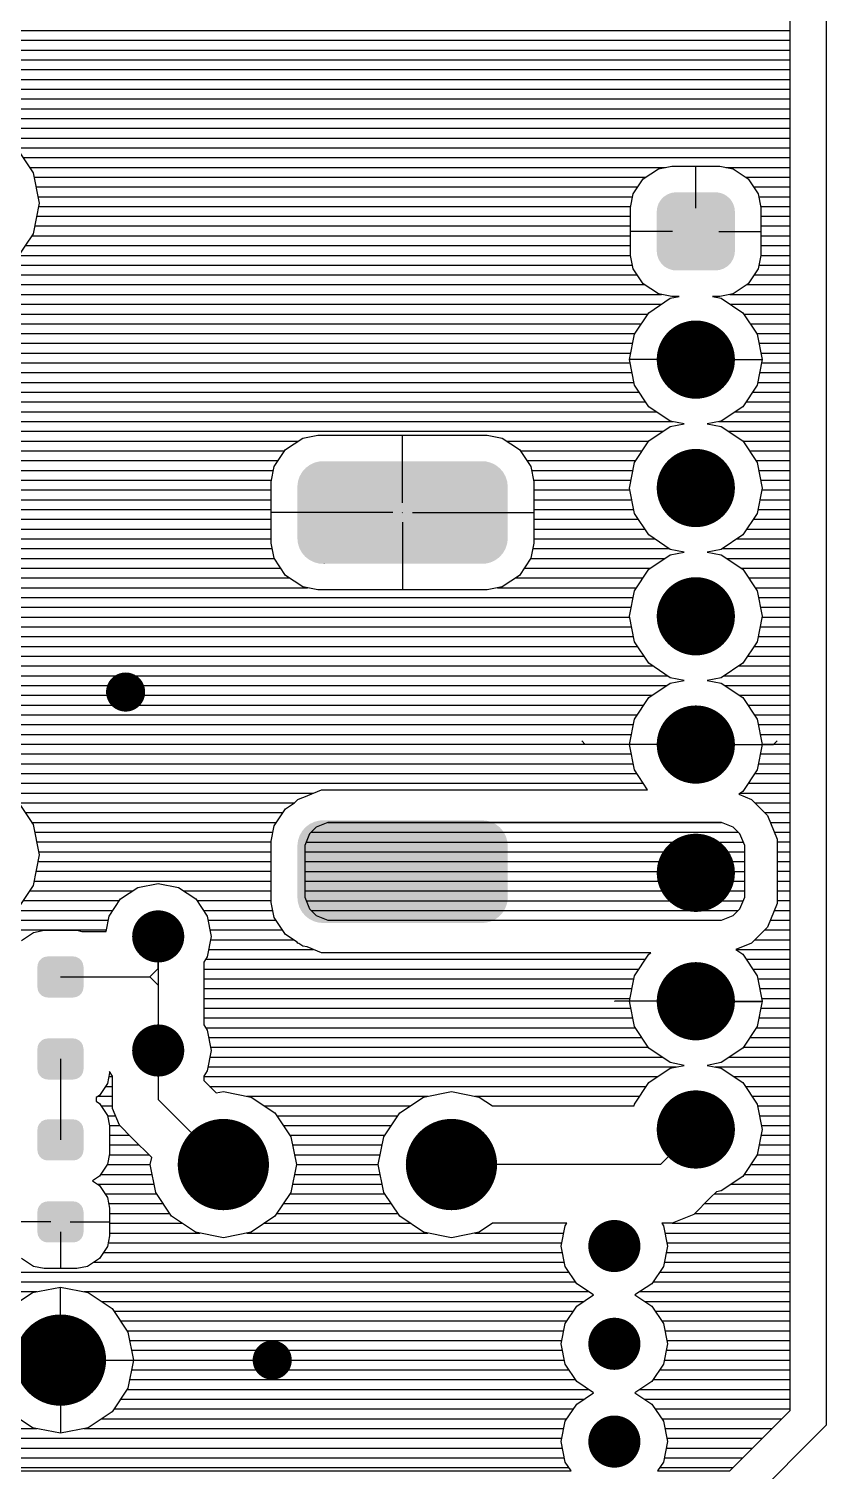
# Model space of a CAD drawing. Extents: x 295 to 953, y 10 to 290.
# Drawn here: x 824.7 to 860.5, y 135.1 to 199.7 of the extents above; entities that cross this region are included whole.
import ezdxf

# ---------------------------------------------------------------- set-up
doc = ezdxf.new("R2010")
doc.units = 0
doc.header["$LTSCALE"] = 5
doc.header["$MEASUREMENT"] = 0
doc.layers.get('0').update_dxf_attribs({"linetype": 'CONTINUOUS', "lineweight": 25})
doc.layers.add('DV-PEI-A6_TOP', color=5, linetype='CONTINUOUS')

msp = doc.modelspace()

# ---------------------------------------------------------------- linework, layer by layer
for points, const_width in [([(853.74, 184.909, 1), (855.492, 184.909, 1)], 1.753), ([(853.74, 179.154, 1), (855.492, 179.154, 1)], 1.753), ([(853.886, 179.154, 1), (855.346, 179.154, 1)], 1.46), ([(853.74, 173.406, 1), (855.492, 173.406, 1)], 1.753), ([(828.619, 170.011, 1), (829.495, 170.011, 1)], 0.876), ([(853.74, 167.657, 1), (855.492, 167.657, 1)], 1.753), ([(853.74, 161.909, 1), (855.492, 161.909, 1)], 1.753), ([(853.886, 161.909, 1), (855.346, 161.909, 1)], 1.46), ([(829.934, 159.058, 1), (831.102, 159.058, 1)], 1.168), ([(853.74, 156.154, 1), (855.492, 156.154, 1)], 1.753), ([(829.934, 153.946, 1), (831.102, 153.946, 1)], 1.168), ([(853.74, 150.406, 1), (855.492, 150.406, 1)], 1.753), ([(832.416, 148.834, 1), (834.461, 148.834, 1)], 2.045), ([(842.64, 148.834, 1), (844.685, 148.834, 1)], 2.045), ([(850.381, 145.183, 1), (851.549, 145.183, 1)], 1.168), ([(825.114, 140.071, 1), (827.159, 140.071, 1)], 2.045), ([(850.381, 140.801, 1), (851.549, 140.801, 1)], 1.168), ([(835.191, 140.071, 1), (836.068, 140.071, 1)], 0.876), ([(850.381, 136.42, 1), (851.549, 136.42, 1)], 1.168)]:
    msp.add_lwpolyline(points, format="xyb", close=True, dxfattribs=dict(const_width=const_width))
for points in [[(852.96, 191.924), (853.04, 192.061), (856.277, 191.924), (856.187, 192.061)], [(853.04, 192.061), (853.071, 192.093), (856.187, 192.061), (856.166, 192.093)], [(853.071, 192.093), (853.18, 192.207), (856.166, 192.093), (856.047, 192.207)], [(853.18, 192.207), (853.219, 192.233), (856.047, 192.207), (856.02, 192.233)], [(853.219, 192.233), (853.349, 192.318), (856.02, 192.233), (855.876, 192.318)], [(853.349, 192.318), (853.397, 192.335), (855.876, 192.318), (855.846, 192.335)], [(853.397, 192.335), (853.539, 192.386), (855.846, 192.335), (855.68, 192.386)], [(853.539, 192.386), (853.612, 192.395), (855.68, 192.386), (855.653, 192.395)], [(853.612, 192.395), (853.74, 192.41), (855.653, 192.395), (855.492, 192.41)], [(852.863, 191.533), (852.878, 191.694), (856.369, 191.533), (856.35, 191.694)], [(852.863, 189.781), (852.863, 191.533), (856.369, 189.781), (856.369, 191.533)], [(852.878, 191.694), (852.891, 191.734), (856.35, 191.694), (856.345, 191.734)], [(852.891, 191.734), (852.938, 191.887), (856.345, 191.734), (856.29, 191.887)], [(852.938, 191.887), (852.96, 191.924), (856.29, 191.887), (856.277, 191.924)], [(852.882, 189.62), (852.863, 189.781), (856.354, 189.62), (856.369, 189.781)], [(852.887, 189.58), (852.882, 189.62), (856.341, 189.58), (856.354, 189.62)], [(852.942, 189.427), (852.887, 189.58), (856.294, 189.427), (856.341, 189.58)], [(852.955, 189.39), (852.942, 189.427), (856.272, 189.39), (856.294, 189.427)], [(853.045, 189.253), (852.955, 189.39), (856.192, 189.253), (856.272, 189.39)], [(853.066, 189.221), (853.045, 189.253), (856.161, 189.221), (856.192, 189.253)], [(853.185, 189.107), (853.066, 189.221), (856.052, 189.107), (856.161, 189.221)], [(853.212, 189.081), (853.185, 189.107), (856.013, 189.081), (856.052, 189.107)], [(853.356, 188.996), (853.212, 189.081), (855.883, 188.996), (856.013, 189.081)], [(853.386, 188.979), (853.356, 188.996), (855.835, 188.979), (855.883, 188.996)], [(853.552, 188.928), (853.386, 188.979), (855.693, 188.928), (855.835, 188.979)], [(853.579, 188.919), (853.552, 188.928), (855.62, 188.919), (855.693, 188.928)], [(853.74, 188.905), (853.579, 188.919), (855.492, 188.905), (855.62, 188.919)], [(837.533, 180.295), (837.738, 180.343), (845.399, 180.295), (845.218, 180.343)], [(837.738, 180.343), (837.758, 180.348), (845.218, 180.343), (845.135, 180.348)], [(837.758, 180.348), (837.99, 180.355), (845.135, 180.348), (845.019, 180.355)], [(844.953, 180.355), (844.987, 180.357), (845.019, 180.355), (844.987, 180.357)], [(836.863, 179.689), (836.965, 179.861), (846.077, 179.689), (845.982, 179.861)], [(836.965, 179.861), (836.981, 179.889), (845.982, 179.861), (845.959, 179.889)], [(836.981, 179.889), (837.115, 180.038), (845.959, 179.889), (845.832, 180.038)], [(837.115, 180.038), (837.136, 180.06), (845.832, 180.038), (845.802, 180.06)], [(837.136, 180.06), (837.299, 180.18), (845.802, 180.06), (845.649, 180.18)], [(837.299, 180.18), (837.323, 180.198), (845.649, 180.18), (845.614, 180.198)], [(837.323, 180.198), (837.508, 180.283), (845.614, 180.198), (845.442, 180.283)], [(837.508, 180.283), (837.533, 180.295), (845.442, 180.283), (845.399, 180.295)], [(836.757, 179.207), (836.758, 179.24), (846.186, 179.207), (846.183, 179.24)], [(836.757, 179.204), (836.757, 179.207), (846.186, 179.204), (846.186, 179.207)], [(836.757, 176.908), (836.757, 179.204), (846.186, 176.908), (846.186, 179.204)], [(836.758, 179.24), (836.783, 179.437), (846.183, 179.24), (846.163, 179.437)], [(836.783, 179.437), (836.788, 179.47), (846.163, 179.437), (846.152, 179.47)], [(836.788, 179.47), (836.852, 179.658), (846.152, 179.47), (846.094, 179.658)], [(836.852, 179.658), (836.863, 179.689), (846.094, 179.658), (846.077, 179.689)], [(836.757, 176.905), (836.757, 176.908), (846.186, 176.905), (846.186, 176.908)], [(836.76, 176.871), (836.757, 176.905), (846.186, 176.871), (846.186, 176.905)], [(836.78, 176.675), (836.76, 176.871), (846.16, 176.675), (846.186, 176.871)], [(836.791, 176.642), (836.78, 176.675), (846.156, 176.642), (846.16, 176.675)], [(836.849, 176.453), (836.791, 176.642), (846.091, 176.453), (846.156, 176.642)], [(836.866, 176.423), (836.849, 176.453), (846.08, 176.423), (846.091, 176.453)], [(836.961, 176.251), (836.866, 176.423), (845.979, 176.251), (846.08, 176.423)], [(836.985, 176.223), (836.961, 176.251), (845.962, 176.223), (845.979, 176.251)], [(837.111, 176.074), (836.985, 176.223), (845.828, 176.074), (845.962, 176.223)], [(837.141, 176.051), (837.111, 176.074), (845.807, 176.051), (845.828, 176.074)], [(837.294, 175.932), (837.141, 176.051), (845.644, 175.932), (845.807, 176.051)], [(837.329, 175.914), (837.294, 175.932), (845.62, 175.914), (845.644, 175.932)], [(837.501, 175.828), (837.329, 175.914), (845.435, 175.828), (845.62, 175.914)], [(837.544, 175.817), (837.501, 175.828), (845.41, 175.817), (845.435, 175.828)], [(837.725, 175.769), (837.544, 175.817), (845.205, 175.769), (845.41, 175.817)], [(837.808, 175.764), (837.725, 175.769), (845.185, 175.764), (845.205, 175.769)], [(837.924, 175.757), (837.808, 175.764), (844.953, 175.757), (845.185, 175.764)], [(837.956, 175.755), (837.924, 175.757), (837.956, 175.755), (837.99, 175.757)], [(837.323, 164.103), (837.508, 164.189), (845.614, 164.103), (845.442, 164.189)], [(837.508, 164.189), (837.533, 164.2), (845.442, 164.189), (845.399, 164.2)], [(837.533, 164.2), (837.738, 164.248), (845.399, 164.2), (845.218, 164.248)], [(837.738, 164.248), (837.758, 164.253), (845.218, 164.248), (845.135, 164.253)], [(837.758, 164.253), (837.99, 164.26), (845.135, 164.253), (845.019, 164.26)], [(844.953, 164.26), (844.987, 164.262), (845.019, 164.26), (844.987, 164.262)], [(836.788, 163.375), (836.852, 163.564), (846.152, 163.375), (846.094, 163.564)], [(836.852, 163.564), (836.863, 163.594), (846.094, 163.564), (846.077, 163.594)], [(836.863, 163.594), (836.965, 163.766), (846.077, 163.594), (845.982, 163.766)], [(836.965, 163.766), (836.981, 163.794), (845.982, 163.766), (845.959, 163.794)], [(836.981, 163.794), (837.115, 163.943), (845.959, 163.794), (845.832, 163.943)], [(837.115, 163.943), (837.136, 163.966), (845.832, 163.943), (845.802, 163.966)], [(837.136, 163.966), (837.299, 164.085), (845.802, 163.966), (845.649, 164.085)], [(837.299, 164.085), (837.323, 164.103), (845.649, 164.085), (845.614, 164.103)], [(836.757, 163.112), (836.758, 163.146), (846.186, 163.112), (846.183, 163.146)], [(836.757, 163.109), (836.757, 163.112), (846.186, 163.109), (846.186, 163.112)], [(836.757, 160.813), (836.757, 163.109), (846.186, 160.813), (846.186, 163.109)], [(836.758, 163.146), (836.783, 163.343), (846.183, 163.146), (846.163, 163.343)], [(836.783, 163.343), (836.788, 163.375), (846.163, 163.343), (846.152, 163.375)], [(836.757, 160.81), (836.757, 160.813), (846.186, 160.81), (846.186, 160.813)], [(836.76, 160.777), (836.757, 160.81), (846.186, 160.777), (846.186, 160.81)], [(836.78, 160.58), (836.76, 160.777), (846.16, 160.58), (846.186, 160.777)], [(836.791, 160.547), (836.78, 160.58), (846.156, 160.547), (846.16, 160.58)], [(836.849, 160.359), (836.791, 160.547), (846.091, 160.359), (846.156, 160.547)], [(836.866, 160.328), (836.849, 160.359), (846.08, 160.328), (846.091, 160.359)], [(836.961, 160.156), (836.866, 160.328), (845.979, 160.156), (846.08, 160.328)], [(836.985, 160.129), (836.961, 160.156), (845.962, 160.129), (845.979, 160.156)], [(837.111, 159.98), (836.985, 160.129), (845.828, 159.98), (845.962, 160.129)], [(837.141, 159.957), (837.111, 159.98), (845.807, 159.957), (845.828, 159.98)], [(837.294, 159.837), (837.141, 159.957), (845.644, 159.837), (845.807, 159.957)], [(837.329, 159.819), (837.294, 159.837), (845.62, 159.819), (845.644, 159.837)], [(837.501, 159.734), (837.329, 159.819), (845.435, 159.734), (845.62, 159.819)], [(837.544, 159.722), (837.501, 159.734), (845.41, 159.722), (845.435, 159.734)], [(837.725, 159.674), (837.544, 159.722), (845.205, 159.674), (845.41, 159.722)], [(837.808, 159.669), (837.725, 159.674), (845.185, 159.669), (845.205, 159.674)], [(837.924, 159.662), (837.808, 159.669), (844.953, 159.662), (845.185, 159.669)], [(837.956, 159.66), (837.924, 159.662), (837.956, 159.66), (837.99, 159.662)], [(825.105, 157.702), (825.124, 157.832), (827.167, 157.702), (827.147, 157.832)], [(825.124, 157.832), (825.131, 157.846), (827.147, 157.832), (827.144, 157.846)], [(825.131, 157.846), (825.187, 157.963), (827.144, 157.846), (827.083, 157.963)], [(825.187, 157.963), (825.199, 157.976), (827.083, 157.963), (827.077, 157.976)], [(825.199, 157.976), (825.288, 158.069), (827.077, 157.976), (826.982, 158.069)], [(825.288, 158.069), (825.305, 158.078), (826.982, 158.069), (826.972, 158.078)], [(825.305, 158.078), (825.417, 158.137), (826.972, 158.078), (826.851, 158.137)], [(825.417, 158.137), (825.445, 158.142), (826.851, 158.137), (826.841, 158.142)], [(825.445, 158.142), (825.561, 158.161), (826.841, 158.142), (826.712, 158.161)], [(825.102, 156.779), (825.102, 157.702), (827.17, 156.779), (827.17, 157.702)], [(825.126, 156.65), (825.105, 156.779), (827.149, 156.65), (827.167, 156.779)], [(825.128, 156.635), (825.126, 156.65), (827.142, 156.635), (827.149, 156.65)], [(825.189, 156.518), (825.128, 156.635), (827.086, 156.518), (827.142, 156.635)], [(825.196, 156.506), (825.189, 156.518), (827.074, 156.506), (827.086, 156.518)], [(825.291, 156.413), (825.196, 156.506), (826.985, 156.413), (827.074, 156.506)], [(825.3, 156.404), (825.291, 156.413), (826.968, 156.404), (826.985, 156.413)], [(825.422, 156.345), (825.3, 156.404), (826.856, 156.345), (826.968, 156.404)], [(825.432, 156.34), (825.422, 156.345), (826.828, 156.34), (826.856, 156.345)], [(825.561, 156.321), (825.432, 156.34), (826.712, 156.321), (826.828, 156.34)], [(825.102, 153.105), (825.102, 154.028), (827.17, 153.105), (827.17, 154.028)], [(825.105, 154.028), (825.124, 154.157), (827.167, 154.028), (827.147, 154.157)], [(825.124, 154.157), (825.131, 154.172), (827.147, 154.157), (827.144, 154.172)], [(825.131, 154.172), (825.187, 154.289), (827.144, 154.172), (827.083, 154.289)], [(825.187, 154.289), (825.199, 154.301), (827.083, 154.289), (827.077, 154.301)], [(825.199, 154.301), (825.288, 154.394), (827.077, 154.301), (826.982, 154.394)], [(825.288, 154.394), (825.305, 154.403), (826.982, 154.394), (826.972, 154.403)], [(825.305, 154.403), (825.417, 154.462), (826.972, 154.403), (826.851, 154.462)], [(825.417, 154.462), (825.445, 154.467), (826.851, 154.462), (826.841, 154.467)], [(825.445, 154.467), (825.561, 154.486), (826.841, 154.467), (826.712, 154.486)], [(825.126, 152.975), (825.105, 153.105), (827.149, 152.975), (827.167, 153.105)], [(825.128, 152.961), (825.126, 152.975), (827.142, 152.961), (827.149, 152.975)], [(825.189, 152.844), (825.128, 152.961), (827.086, 152.844), (827.142, 152.961)], [(825.196, 152.831), (825.189, 152.844), (827.074, 152.831), (827.086, 152.844)], [(825.291, 152.738), (825.196, 152.831), (826.985, 152.738), (827.074, 152.831)], [(825.3, 152.729), (825.291, 152.738), (826.968, 152.729), (826.985, 152.738)], [(825.422, 152.67), (825.3, 152.729), (826.856, 152.67), (826.968, 152.729)], [(825.432, 152.666), (825.422, 152.67), (826.828, 152.666), (826.856, 152.67)], [(825.561, 152.646), (825.432, 152.666), (826.712, 152.646), (826.828, 152.666)], [(825.131, 150.544), (825.187, 150.661), (827.144, 150.544), (827.083, 150.661)], [(825.187, 150.661), (825.199, 150.673), (827.083, 150.661), (827.077, 150.673)], [(825.199, 150.673), (825.288, 150.766), (827.077, 150.673), (826.982, 150.766)], [(825.288, 150.766), (825.305, 150.775), (826.982, 150.766), (826.972, 150.775)], [(825.305, 150.775), (825.417, 150.834), (826.972, 150.775), (826.851, 150.834)], [(825.417, 150.834), (825.445, 150.839), (826.851, 150.834), (826.841, 150.839)], [(825.445, 150.839), (825.561, 150.859), (826.841, 150.839), (826.712, 150.859)], [(825.102, 149.477), (825.102, 150.4), (827.17, 149.477), (827.17, 150.4)], [(825.105, 150.4), (825.124, 150.529), (827.167, 150.4), (827.147, 150.529)], [(825.124, 150.529), (825.131, 150.544), (827.147, 150.529), (827.144, 150.544)], [(825.126, 149.347), (825.105, 149.477), (827.149, 149.347), (827.167, 149.477)], [(825.128, 149.333), (825.126, 149.347), (827.142, 149.333), (827.149, 149.347)], [(825.189, 149.216), (825.128, 149.333), (827.086, 149.216), (827.142, 149.333)], [(825.196, 149.203), (825.189, 149.216), (827.074, 149.203), (827.086, 149.216)], [(825.291, 149.111), (825.196, 149.203), (826.985, 149.111), (827.074, 149.203)], [(825.3, 149.102), (825.291, 149.111), (826.968, 149.102), (826.985, 149.111)], [(825.422, 149.042), (825.3, 149.102), (826.856, 149.042), (826.968, 149.102)], [(825.432, 149.038), (825.422, 149.042), (826.828, 149.038), (826.856, 149.042)], [(825.561, 149.018), (825.432, 149.038), (826.712, 149.018), (826.828, 149.038)], [(825.105, 146.725), (825.124, 146.855), (827.167, 146.725), (827.147, 146.855)], [(825.124, 146.855), (825.131, 146.869), (827.147, 146.855), (827.144, 146.869)], [(825.131, 146.869), (825.187, 146.986), (827.144, 146.869), (827.083, 146.986)], [(825.187, 146.986), (825.199, 146.999), (827.083, 146.986), (827.077, 146.999)], [(825.199, 146.999), (825.288, 147.092), (827.077, 146.999), (826.982, 147.092)], [(825.288, 147.092), (825.305, 147.101), (826.982, 147.092), (826.972, 147.101)], [(825.305, 147.101), (825.417, 147.16), (826.972, 147.101), (826.851, 147.16)], [(825.417, 147.16), (825.445, 147.164), (826.851, 147.16), (826.841, 147.164)], [(825.445, 147.164), (825.561, 147.184), (826.841, 147.164), (826.712, 147.184)], [(825.102, 145.802), (825.102, 146.725), (827.17, 145.802), (827.17, 146.725)], [(825.126, 145.673), (825.105, 145.802), (827.149, 145.673), (827.167, 145.802)], [(825.128, 145.658), (825.126, 145.673), (827.142, 145.658), (827.149, 145.673)], [(825.189, 145.541), (825.128, 145.658), (827.086, 145.541), (827.142, 145.658)], [(825.196, 145.529), (825.189, 145.541), (827.074, 145.529), (827.086, 145.541)], [(825.291, 145.436), (825.196, 145.529), (826.985, 145.436), (827.074, 145.529)], [(825.3, 145.427), (825.291, 145.436), (826.968, 145.427), (826.985, 145.436)], [(825.422, 145.368), (825.3, 145.427), (826.856, 145.368), (826.968, 145.427)], [(825.432, 145.363), (825.422, 145.368), (826.828, 145.363), (826.856, 145.368)], [(825.561, 145.344), (825.432, 145.363), (826.712, 145.344), (826.828, 145.363)]]:
    msp.add_solid(points)
at = {"layer": 'DV-PEI-A6_TOP', "color": 7}
for p, q in [((860.458, 224.05), (860.458, 137.15)), ((858.852, 137.81), (858.852, 223.384)), ((780.569, 199.66), (858.852, 199.66)), ((780.569, 199.221), (858.852, 199.221)), ((780.569, 198.783), (858.852, 198.783)), ((792.159, 198.345), (858.852, 198.345)), ((817.712, 197.907), (858.852, 197.907)), ((818.185, 197.469), (858.852, 197.469)), ((818.477, 197.031), (858.852, 197.031)), ((818.612, 196.593), (858.852, 196.593)), ((818.688, 196.154), (858.852, 196.154)), ((818.688, 195.716), (858.852, 195.716)), ((822.684, 195.278), (858.852, 195.278)), ((823.542, 194.84), (858.852, 194.84)), ((824.133, 194.443), (824.909, 193.286)), ((824.162, 194.402), (858.852, 194.402)), ((824.454, 193.964), (858.852, 193.964)), ((824.746, 193.526), (853.261, 193.526)), ((824.909, 193.286), (825.178, 191.919)), ((852.262, 193.006), (852.939, 193.461)), ((852.939, 193.461), (853.535, 193.578)), ((853.535, 193.578), (855.691, 193.578)), ((854.616, 191.691), (854.616, 193.578)), ((855.691, 193.578), (856.287, 193.461)), ((855.966, 193.526), (858.852, 193.526)), ((856.287, 193.461), (856.965, 193.006)), ((824.945, 193.087), (852.379, 193.087)), ((825.032, 192.649), (852.022, 192.649)), ((851.812, 192.334), (852.262, 193.006)), ((856.848, 193.087), (858.852, 193.087)), ((856.965, 193.006), (857.414, 192.334)), ((857.204, 192.649), (858.852, 192.649)), ((825.12, 192.211), (851.789, 192.211)), ((851.695, 191.732), (851.812, 192.334)), ((857.414, 192.334), (857.537, 191.732)), ((857.438, 192.211), (858.852, 192.211)), ((825.178, 191.919), (824.909, 190.546)), ((825.061, 191.335), (851.695, 191.335)), ((825.149, 191.773), (851.701, 191.773)), ((851.695, 189.576), (851.695, 191.732)), ((857.525, 191.773), (858.852, 191.773)), ((857.537, 191.732), (857.537, 189.576)), ((857.537, 191.335), (858.852, 191.335)), ((824.974, 190.897), (851.695, 190.897)), ((857.537, 190.897), (858.852, 190.897)), ((824.909, 190.546), (824.133, 189.389)), ((824.845, 190.458), (851.695, 190.458)), ((853.576, 190.657), (851.695, 190.657)), ((855.65, 190.657), (857.537, 190.657)), ((857.537, 190.458), (858.852, 190.458)), ((824.261, 189.582), (851.695, 189.582)), ((824.553, 190.02), (851.695, 190.02)), ((851.812, 188.98), (851.695, 189.576)), ((857.537, 189.576), (857.414, 188.98)), ((857.537, 190.02), (858.852, 190.02)), ((857.537, 189.582), (858.852, 189.582)), ((823.764, 189.144), (851.777, 189.144)), ((852.262, 188.309), (851.812, 188.98)), ((857.414, 188.98), (856.965, 188.309)), ((857.449, 189.144), (858.852, 189.144)), ((780.569, 188.268), (852.326, 188.268)), ((823.104, 188.706), (851.999, 188.706)), ((852.939, 187.853), (852.262, 188.309)), ((856.965, 188.309), (856.287, 187.853)), ((856.9, 188.268), (858.852, 188.268)), ((857.227, 188.706), (858.852, 188.706)), ((780.569, 187.83), (853.08, 187.83)), ((852.507, 187.012), (853.471, 187.66)), ((853.535, 187.736), (852.939, 187.853)), ((853.471, 187.66), (853.862, 187.736)), ((853.862, 187.736), (853.535, 187.736)), ((855.691, 187.736), (855.364, 187.736)), ((855.364, 187.736), (855.755, 187.66)), ((856.287, 187.853), (855.691, 187.736)), ((855.755, 187.66), (856.719, 187.012)), ((856.147, 187.83), (858.852, 187.83)), ((780.569, 187.391), (853.068, 187.391)), ((780.569, 186.953), (852.466, 186.953)), ((851.864, 186.048), (852.507, 187.012)), ((856.158, 187.391), (858.852, 187.391)), ((856.719, 187.012), (857.362, 186.048)), ((856.76, 186.953), (858.852, 186.953)), ((780.569, 186.515), (852.174, 186.515)), ((857.052, 186.515), (858.852, 186.515)), ((780.569, 186.077), (851.882, 186.077)), ((780.569, 185.639), (851.783, 185.639)), ((851.637, 184.909), (851.864, 186.048)), ((857.344, 186.077), (858.852, 186.077)), ((857.362, 186.048), (857.59, 184.909)), ((857.444, 185.639), (858.852, 185.639)), ((780.569, 185.201), (851.695, 185.201)), ((853.576, 184.909), (851.637, 184.909)), ((851.864, 183.769), (851.637, 184.909)), ((855.65, 184.909), (857.59, 184.909)), ((857.59, 184.909), (857.362, 183.769)), ((857.531, 185.201), (858.852, 185.201)), ((780.569, 184.763), (851.666, 184.763)), ((780.569, 184.324), (851.753, 184.324)), ((857.473, 184.324), (858.852, 184.324)), ((857.56, 184.763), (858.852, 184.763)), ((780.569, 183.886), (851.841, 183.886)), ((852.507, 182.8), (851.864, 183.769)), ((857.362, 183.769), (856.719, 182.8)), ((857.385, 183.886), (858.852, 183.886)), ((780.569, 183.448), (852.075, 183.448)), ((780.569, 183.01), (852.367, 183.01)), ((856.859, 183.01), (858.852, 183.01)), ((857.151, 183.448), (858.852, 183.448)), ((780.569, 182.572), (852.858, 182.572)), ((853.471, 182.157), (852.507, 182.8)), ((856.719, 182.8), (855.755, 182.157)), ((856.369, 182.572), (858.852, 182.572)), ((780.569, 182.134), (853.6, 182.134)), ((780.569, 181.695), (853.15, 181.695)), ((852.507, 181.263), (853.471, 181.906)), ((854.096, 182.034), (853.471, 182.157)), ((853.471, 181.906), (854.096, 182.034)), ((855.755, 182.157), (855.13, 182.034)), ((855.13, 182.034), (855.755, 181.906)), ((855.627, 182.134), (858.852, 182.134)), ((855.755, 181.906), (856.719, 181.263)), ((856.077, 181.695), (858.852, 181.695)), ((780.569, 181.257), (836.792, 181.257)), ((836.231, 180.878), (836.997, 181.392)), ((836.997, 181.392), (837.674, 181.526)), ((837.674, 181.526), (845.263, 181.526)), ((841.472, 178.494), (841.472, 181.526)), ((845.263, 181.526), (845.941, 181.392)), ((845.941, 181.392), (846.706, 180.878)), ((846.145, 181.257), (852.501, 181.257)), ((851.864, 180.299), (852.507, 181.263)), ((856.719, 181.263), (857.362, 180.299)), ((856.725, 181.257), (858.852, 181.257)), ((780.569, 180.819), (836.19, 180.819)), ((780.569, 180.381), (835.898, 180.381)), ((835.717, 180.112), (836.231, 180.878)), ((846.706, 180.878), (847.22, 180.112)), ((846.747, 180.819), (852.209, 180.819)), ((847.039, 180.381), (851.917, 180.381)), ((857.017, 180.819), (858.852, 180.819)), ((857.309, 180.381), (858.852, 180.381)), ((780.569, 179.943), (835.688, 179.943)), ((835.583, 179.435), (835.717, 180.112)), ((847.22, 180.112), (847.354, 179.435)), ((847.249, 179.943), (851.789, 179.943)), ((851.637, 179.154), (851.864, 180.299)), ((857.362, 180.299), (857.59, 179.154)), ((857.438, 179.943), (858.852, 179.943)), ((780.569, 179.505), (835.6, 179.505)), ((780.569, 179.067), (835.583, 179.067)), ((835.583, 176.683), (835.583, 179.435)), ((847.337, 179.505), (851.701, 179.505)), ((847.354, 179.435), (847.354, 176.683)), ((847.354, 179.067), (851.654, 179.067)), ((851.864, 178.015), (851.637, 179.154)), ((857.59, 179.154), (857.362, 178.015)), ((857.525, 179.505), (858.852, 179.505)), ((857.572, 179.067), (858.852, 179.067)), ((780.569, 178.628), (835.583, 178.628)), ((847.354, 178.628), (851.742, 178.628)), ((857.484, 178.628), (858.852, 178.628)), ((780.569, 178.19), (835.583, 178.19)), ((841.033, 178.056), (835.583, 178.056)), ((841.454, 178.044), (841.472, 178.056)), ((841.91, 178.056), (847.354, 178.056)), ((847.354, 178.19), (851.829, 178.19)), ((852.507, 177.051), (851.864, 178.015)), ((857.362, 178.015), (856.719, 177.051)), ((857.397, 178.19), (858.852, 178.19)), ((780.569, 177.752), (835.583, 177.752)), ((780.569, 177.314), (835.583, 177.314)), ((841.472, 177.618), (841.472, 174.592)), ((847.354, 177.752), (852.04, 177.752)), ((847.354, 177.314), (852.332, 177.314)), ((856.894, 177.314), (858.852, 177.314)), ((857.187, 177.752), (858.852, 177.752)), ((780.569, 176.876), (835.583, 176.876)), ((835.717, 176.005), (835.583, 176.683)), ((847.354, 176.683), (847.22, 176.005)), ((847.354, 176.876), (852.776, 176.876)), ((853.471, 176.403), (852.507, 177.051)), ((856.719, 177.051), (855.755, 176.403)), ((856.45, 176.876), (858.852, 176.876)), ((780.569, 176.438), (835.635, 176.438)), ((780.569, 176), (835.723, 176)), ((836.231, 175.234), (835.717, 176.005)), ((847.22, 176.005), (846.706, 175.234)), ((847.214, 176), (853.232, 176)), ((847.302, 176.438), (853.43, 176.438)), ((852.507, 175.515), (853.471, 176.157)), ((854.096, 176.28), (853.471, 176.403)), ((853.471, 176.157), (854.096, 176.28)), ((855.755, 176.403), (855.13, 176.28)), ((855.13, 176.28), (855.755, 176.157)), ((855.755, 176.157), (856.719, 175.515)), ((855.796, 176.438), (858.852, 176.438)), ((855.995, 176), (858.852, 176)), ((780.569, 175.561), (836.015, 175.561)), ((836.997, 174.726), (836.231, 175.234)), ((846.706, 175.234), (845.941, 174.726)), ((846.922, 175.561), (852.577, 175.561)), ((851.864, 174.545), (852.507, 175.515)), ((856.649, 175.561), (858.852, 175.561)), ((856.719, 175.515), (857.362, 174.545)), ((780.569, 175.123), (836.407, 175.123)), ((780.569, 174.685), (837.213, 174.685)), ((837.674, 174.592), (836.997, 174.726)), ((845.263, 174.592), (837.674, 174.592)), ((845.941, 174.726), (845.263, 174.592)), ((845.725, 174.685), (851.952, 174.685)), ((846.531, 175.123), (852.244, 175.123)), ((851.637, 173.406), (851.864, 174.545)), ((856.982, 175.123), (858.852, 175.123)), ((857.274, 174.685), (858.852, 174.685)), ((857.362, 174.545), (857.59, 173.406)), ((780.569, 174.247), (851.8, 174.247)), ((857.426, 174.247), (858.852, 174.247)), ((780.569, 173.809), (851.713, 173.809)), ((780.569, 173.371), (851.642, 173.371)), ((851.864, 172.267), (851.637, 173.406)), ((857.59, 173.406), (857.362, 172.267)), ((857.514, 173.809), (858.852, 173.809)), ((857.584, 173.371), (858.852, 173.371)), ((780.569, 172.932), (851.73, 172.932)), ((857.496, 172.932), (858.852, 172.932)), ((780.417, 172.056), (852.005, 172.056)), ((780.569, 172.494), (851.818, 172.494)), ((852.507, 171.303), (851.864, 172.267)), ((857.362, 172.267), (856.719, 171.303)), ((857.222, 172.056), (858.852, 172.056)), ((857.409, 172.494), (858.852, 172.494)), ((780.236, 171.618), (852.297, 171.618)), ((853.471, 170.654), (852.507, 171.303)), ((856.719, 171.303), (855.755, 170.654)), ((856.929, 171.618), (858.852, 171.618)), ((779.465, 170.742), (853.348, 170.742)), ((779.903, 171.18), (852.694, 171.18)), ((854.096, 170.531), (853.471, 170.654)), ((855.755, 170.654), (855.13, 170.531)), ((855.878, 170.742), (858.852, 170.742)), ((856.532, 171.18), (858.852, 171.18)), ((778.46, 170.304), (853.313, 170.304)), ((852.507, 169.76), (853.471, 170.409)), ((853.471, 170.409), (854.096, 170.531)), ((855.13, 170.531), (855.755, 170.409)), ((855.755, 170.409), (856.719, 169.76)), ((855.913, 170.304), (858.852, 170.304)), ((775.895, 169.865), (852.659, 169.865)), ((775.895, 169.427), (852.279, 169.427)), ((851.864, 168.796), (852.507, 169.76)), ((856.567, 169.865), (858.852, 169.865)), ((856.719, 169.76), (857.362, 168.796)), ((856.947, 169.427), (858.852, 169.427)), ((775.895, 168.989), (851.987, 168.989)), ((851.637, 167.657), (851.864, 168.796)), ((857.239, 168.989), (858.852, 168.989)), ((857.362, 168.796), (857.59, 167.657)), ((775.895, 168.551), (851.812, 168.551)), ((775.895, 168.113), (851.724, 168.113)), ((857.414, 168.551), (858.852, 168.551)), ((857.502, 168.113), (858.852, 168.113)), ((775.895, 167.675), (851.637, 167.675)), ((849.662, 167.657), (849.504, 167.821)), ((854.616, 167.657), (849.662, 167.657)), ((853.576, 167.657), (851.637, 167.657)), ((851.864, 166.518), (851.637, 167.657)), ((854.616, 167.657), (858.104, 167.657)), ((855.65, 167.657), (857.59, 167.657)), ((857.59, 167.657), (857.362, 166.518)), ((857.59, 167.675), (858.852, 167.675)), ((858.104, 167.657), (858.267, 167.821)), ((775.895, 167.237), (851.718, 167.237)), ((775.895, 166.798), (851.806, 166.798)), ((857.42, 166.798), (858.852, 166.798)), ((857.508, 167.237), (858.852, 167.237)), ((775.895, 166.36), (851.97, 166.36)), ((852.455, 165.63), (851.864, 166.518)), ((857.362, 166.518), (856.719, 165.548)), ((857.257, 166.36), (858.852, 166.36)), ((823.104, 165.922), (852.262, 165.922)), ((823.764, 165.484), (837.476, 165.484)), ((837.043, 165.303), (837.832, 165.63)), ((837.832, 165.63), (852.455, 165.63)), ((856.719, 165.548), (856.538, 165.431)), ((856.614, 165.484), (858.852, 165.484)), ((856.965, 165.922), (858.852, 165.922)), ((824.133, 165.233), (824.909, 164.076)), ((824.261, 165.046), (836.623, 165.046)), ((836.231, 164.783), (836.634, 165.046)), ((836.634, 165.046), (836.775, 165.192)), ((836.775, 165.192), (836.962, 165.268)), ((836.962, 165.268), (836.997, 165.291)), ((836.997, 165.291), (837.043, 165.303)), ((856.538, 165.431), (857.116, 165.192)), ((857.116, 165.192), (857.829, 164.479)), ((857.262, 165.046), (858.852, 165.046)), ((824.553, 164.608), (836.114, 164.608)), ((835.717, 164.012), (836.231, 164.783)), ((857.701, 164.608), (858.852, 164.608)), ((857.829, 164.479), (858.267, 163.422)), ((824.845, 164.169), (835.822, 164.169)), ((824.909, 164.076), (825.178, 162.709)), ((824.974, 163.731), (835.665, 163.731)), ((835.583, 163.334), (835.717, 164.012)), ((837.3, 163.65), (837.084, 163.135)), ((837.604, 163.953), (837.3, 163.65)), ((837.376, 163.726), (856.515, 163.726)), ((838.118, 164.169), (837.604, 163.953)), ((855.346, 164.169), (838.118, 164.169)), ((838.118, 164.164), (855.773, 164.164)), ((855.773, 164.169), (855.346, 164.169)), ((856.287, 163.953), (855.773, 164.169)), ((856.591, 163.65), (856.287, 163.953)), ((856.807, 163.135), (856.591, 163.65)), ((857.958, 164.169), (858.852, 164.169)), ((858.139, 163.731), (858.852, 163.731)), ((825.061, 163.293), (835.583, 163.293)), ((835.583, 160.583), (835.583, 163.334)), ((837.084, 163.135), (837.09, 161.979)), ((837.154, 163.287), (856.737, 163.287)), ((856.807, 161.248), (856.807, 163.135)), ((858.267, 163.422), (858.267, 160.53)), ((858.267, 163.293), (858.852, 163.293)), ((825.178, 162.709), (824.909, 161.336)), ((825.12, 162.417), (835.583, 162.417)), ((825.149, 162.855), (835.583, 162.855)), ((837.084, 162.849), (856.807, 162.849)), ((837.084, 162.411), (856.807, 162.411)), ((858.267, 162.855), (858.852, 162.855)), ((858.267, 162.417), (858.852, 162.417)), ((825.032, 161.979), (835.583, 161.979)), ((837.09, 161.979), (837.084, 160.816)), ((837.084, 161.973), (856.807, 161.973)), ((841.472, 161.961), (854.563, 161.961)), ((854.563, 161.961), (854.616, 161.909)), ((858.267, 161.979), (858.852, 161.979)), ((824.909, 161.336), (824.133, 160.179)), ((824.746, 161.102), (829.367, 161.102)), ((824.945, 161.541), (835.583, 161.541)), ((828.829, 160.74), (829.601, 161.254)), ((829.601, 161.254), (830.518, 161.435)), ((830.518, 161.435), (831.429, 161.254)), ((831.429, 161.254), (832.2, 160.74)), ((831.663, 161.102), (835.583, 161.102)), ((837.084, 161.535), (856.807, 161.535)), ((837.084, 161.097), (856.807, 161.097)), ((856.807, 160.816), (856.807, 161.248)), ((858.267, 161.541), (858.852, 161.541)), ((858.267, 161.102), (858.852, 161.102)), ((824.454, 160.664), (828.777, 160.664)), ((828.315, 159.969), (828.829, 160.74)), ((832.2, 160.74), (832.714, 159.969)), ((832.253, 160.664), (835.583, 160.664)), ((835.717, 159.905), (835.583, 160.583)), ((837.084, 160.816), (837.3, 160.302)), ((837.154, 160.658), (856.737, 160.658)), ((856.591, 160.302), (856.807, 160.816)), ((858.267, 160.53), (857.829, 159.473)), ((858.267, 160.664), (858.852, 160.664)), ((823.542, 159.788), (828.28, 159.788)), ((824.162, 160.226), (828.485, 160.226)), ((828.181, 159.286), (828.315, 159.969)), ((832.545, 160.226), (835.659, 160.226)), ((832.714, 159.969), (832.896, 159.058)), ((832.749, 159.788), (835.799, 159.788)), ((836.231, 159.14), (835.717, 159.905)), ((837.3, 160.302), (837.604, 159.998)), ((837.376, 160.22), (856.515, 160.22)), ((837.604, 159.998), (838.118, 159.782)), ((838.118, 159.782), (850.235, 159.788)), ((850.235, 159.788), (855.773, 159.788)), ((855.773, 159.788), (856.287, 159.998)), ((856.287, 159.998), (856.591, 160.302)), ((857.958, 159.788), (858.852, 159.788)), ((858.139, 160.226), (858.852, 160.226)), ((822.684, 159.35), (828.193, 159.35)), ((824.384, 158.877), (824.921, 159.239)), ((824.921, 159.239), (825.4, 159.332)), ((825.4, 159.332), (826.867, 159.332)), ((826.867, 159.332), (827.089, 159.286)), ((827.089, 159.286), (828.181, 159.286)), ((830.518, 157.621), (830.518, 159.058)), ((830.518, 159.058), (830.518, 156.867)), ((832.896, 159.058), (832.714, 158.141)), ((832.837, 159.35), (836.091, 159.35)), ((836.74, 158.801), (836.231, 159.14)), ((857.829, 159.473), (857.116, 158.76)), ((857.701, 159.35), (858.852, 159.35)), ((832.779, 158.474), (837.476, 158.474)), ((832.866, 158.912), (836.576, 158.912)), ((836.775, 158.76), (836.74, 158.801)), ((836.827, 158.742), (836.775, 158.76)), ((836.997, 158.625), (836.827, 158.742)), ((837.201, 158.585), (836.997, 158.625)), ((837.832, 158.322), (837.201, 158.585)), ((857.116, 158.76), (856.41, 158.468)), ((856.41, 158.468), (856.719, 158.263)), ((856.415, 158.474), (858.852, 158.474)), ((857.262, 158.912), (858.852, 158.912)), ((832.714, 158.141), (832.563, 157.907)), ((832.563, 157.907), (832.563, 157.27)), ((832.644, 158.035), (852.355, 158.035)), ((852.601, 158.322), (837.832, 158.322)), ((851.864, 157.299), (852.507, 158.263)), ((852.507, 158.263), (852.601, 158.322)), ((856.719, 158.263), (857.362, 157.299)), ((856.871, 158.035), (858.852, 158.035)), ((826.136, 157.241), (830.138, 157.241)), ((830.138, 157.241), (830.518, 157.621)), ((830.518, 156.867), (830.138, 157.241)), ((832.563, 157.597), (852.063, 157.597)), ((832.563, 157.27), (832.563, 155.091)), ((832.563, 157.159), (851.835, 157.159)), ((851.637, 156.154), (851.864, 157.299)), ((857.163, 157.597), (858.852, 157.597)), ((857.362, 157.299), (857.59, 156.154)), ((857.391, 157.159), (858.852, 157.159)), ((830.518, 156.867), (830.518, 153.946)), ((832.563, 156.721), (851.748, 156.721)), ((857.479, 156.721), (858.852, 156.721)), ((832.563, 156.283), (851.66, 156.283)), ((832.563, 155.845), (851.695, 155.845)), ((850.982, 156.154), (850.965, 156.137)), ((854.616, 156.154), (850.982, 156.154)), ((853.576, 156.154), (851.637, 156.154)), ((851.864, 155.015), (851.637, 156.154)), ((854.61, 156.148), (854.616, 156.154)), ((854.616, 156.154), (854.61, 156.148)), ((854.616, 156.154), (854.634, 156.137)), ((854.634, 156.137), (857.537, 156.137)), ((855.65, 156.154), (857.59, 156.154)), ((857.59, 156.154), (857.362, 155.015)), ((857.531, 155.845), (858.852, 155.845)), ((857.566, 156.283), (858.852, 156.283)), ((832.563, 155.406), (851.783, 155.406)), ((857.444, 155.406), (858.852, 155.406)), ((832.563, 155.091), (832.714, 154.857)), ((832.644, 154.968), (851.894, 154.968)), ((832.714, 154.857), (832.896, 153.946)), ((832.779, 154.53), (852.192, 154.53)), ((852.507, 154.051), (851.864, 155.015)), ((857.362, 155.015), (856.719, 154.051)), ((857.035, 154.53), (858.852, 154.53)), ((857.333, 154.968), (858.852, 154.968)), ((830.518, 153.946), (830.518, 151.755)), ((832.896, 153.946), (832.714, 153.029)), ((832.866, 154.092), (852.484, 154.092)), ((853.471, 153.403), (852.507, 154.051)), ((856.719, 154.051), (855.755, 153.403)), ((856.743, 154.092), (858.852, 154.092)), ((826.136, 153.566), (826.136, 149.938)), ((832.749, 153.216), (853.746, 153.216)), ((832.837, 153.654), (853.103, 153.654)), ((854.096, 153.28), (853.471, 153.403)), ((853.471, 153.157), (854.096, 153.28)), ((855.755, 153.403), (855.13, 153.28)), ((855.13, 153.28), (855.755, 153.157)), ((855.481, 153.216), (858.852, 153.216)), ((856.123, 153.654), (858.852, 153.654)), ((828.339, 152.941), (828.239, 152.468)), ((828.304, 152.778), (828.473, 152.778)), ((828.473, 152.795), (828.339, 153)), ((828.339, 153), (828.339, 152.941)), ((828.473, 152.158), (828.473, 152.795)), ((832.714, 153.029), (832.563, 152.795)), ((832.563, 152.795), (832.563, 152.596)), ((832.563, 152.778), (852.899, 152.778)), ((832.563, 152.596), (833.117, 152.042)), ((852.507, 152.515), (853.471, 153.157)), ((855.755, 153.157), (856.719, 152.515)), ((856.328, 152.778), (858.852, 152.778)), ((827.883, 151.931), (827.743, 151.837)), ((827.836, 151.901), (828.473, 151.901)), ((828.239, 152.468), (827.883, 151.931)), ((828.152, 152.339), (828.473, 152.339)), ((828.473, 151.346), (828.473, 152.158)), ((832.82, 152.339), (852.39, 152.339)), ((833.117, 152.042), (833.439, 152.106)), ((833.439, 152.106), (834.689, 151.86)), ((834.485, 151.901), (842.611, 151.901)), ((842.406, 151.86), (843.662, 152.106)), ((843.662, 152.106), (844.912, 151.86)), ((844.708, 151.901), (852.098, 151.901)), ((851.864, 151.545), (852.507, 152.515)), ((856.719, 152.515), (857.362, 151.545)), ((856.836, 152.339), (858.852, 152.339)), ((857.128, 151.901), (858.852, 151.901)), ((827.743, 151.837), (827.743, 151.668)), ((827.743, 151.668), (827.883, 151.574)), ((827.883, 151.574), (828.239, 151.037)), ((827.959, 151.463), (828.473, 151.463)), ((828.783, 150.593), (828.473, 151.346)), ((830.518, 151.755), (833.439, 148.834)), ((834.689, 151.86), (835.752, 151.148)), ((835.285, 151.463), (841.81, 151.463)), ((841.343, 151.148), (842.406, 151.86)), ((844.912, 151.86), (845.508, 151.463)), ((845.508, 151.463), (851.847, 151.463)), ((845.508, 151.463), (851.847, 151.463)), ((851.847, 151.463), (851.864, 151.545)), ((857.362, 151.545), (857.59, 150.406)), ((857.379, 151.463), (858.852, 151.463)), ((828.239, 151.037), (828.339, 150.563)), ((828.245, 151.025), (828.602, 151.025)), ((835.752, 151.148), (836.465, 150.084)), ((835.834, 151.025), (841.261, 151.025)), ((840.63, 150.084), (841.343, 151.148)), ((857.467, 151.025), (858.852, 151.025)), ((828.333, 150.587), (828.794, 150.587)), ((828.339, 150.563), (828.339, 149.319)), ((828.339, 150.149), (829.233, 150.149)), ((829.355, 150.02), (828.783, 150.593)), ((830.226, 149.15), (829.355, 150.02)), ((836.132, 150.587), (840.963, 150.587)), ((836.424, 150.149), (840.671, 150.149)), ((836.465, 150.084), (836.71, 148.834)), ((840.385, 148.834), (840.63, 150.084)), ((853.039, 148.834), (854.616, 150.406)), ((857.59, 150.406), (857.362, 149.267)), ((857.537, 150.149), (858.852, 150.149)), ((857.555, 150.587), (858.852, 150.587)), ((828.339, 149.319), (828.239, 148.846)), ((828.339, 149.711), (829.671, 149.711)), ((836.535, 149.711), (840.56, 149.711)), ((857.449, 149.711), (858.852, 149.711)), ((828.239, 148.846), (827.883, 148.308)), ((828.234, 148.834), (830.161, 148.834)), ((828.327, 149.272), (830.109, 149.272)), ((830.161, 148.834), (830.226, 149.15)), ((830.407, 147.578), (830.161, 148.834)), ((836.71, 148.834), (836.465, 147.578)), ((836.623, 149.272), (840.473, 149.272)), ((836.71, 148.834), (840.385, 148.834)), ((840.63, 147.578), (840.385, 148.834)), ((853.039, 148.834), (843.662, 148.834)), ((857.362, 149.267), (856.719, 148.303)), ((857.076, 148.834), (858.852, 148.834)), ((857.368, 149.272), (858.852, 149.272)), ((827.883, 148.308), (827.573, 148.104)), ((827.573, 148.104), (827.883, 147.894)), ((827.941, 148.396), (830.249, 148.396)), ((836.623, 148.396), (840.473, 148.396)), ((856.719, 148.303), (855.755, 147.654)), ((856.778, 148.396), (858.852, 148.396)), ((827.795, 147.958), (830.337, 147.958)), ((827.883, 147.894), (828.239, 147.356)), ((828.134, 147.52), (830.448, 147.52)), ((831.12, 146.515), (830.407, 147.578)), ((836.465, 147.578), (835.752, 146.515)), ((836.424, 147.52), (840.671, 147.52)), ((836.535, 147.958), (840.56, 147.958)), ((841.343, 146.515), (840.63, 147.578)), ((855.539, 147.613), (855.265, 147.345)), ((855.44, 147.52), (858.852, 147.52)), ((855.755, 147.654), (855.539, 147.613)), ((856.199, 147.958), (858.852, 147.958)), ((828.239, 147.356), (828.339, 146.883)), ((828.298, 147.082), (830.74, 147.082)), ((828.339, 146.883), (828.339, 145.639)), ((836.132, 147.082), (840.963, 147.082)), ((855.265, 147.345), (854.528, 146.603)), ((855.002, 147.082), (858.852, 147.082)), ((825.698, 146.264), (823.928, 146.264)), ((826.574, 146.264), (828.339, 146.264)), ((828.339, 146.643), (831.038, 146.643)), ((828.339, 146.205), (831.587, 146.205)), ((832.183, 145.802), (831.12, 146.515)), ((835.752, 146.515), (834.689, 145.802)), ((835.285, 146.205), (841.81, 146.205)), ((835.834, 146.643), (841.261, 146.643)), ((842.406, 145.802), (841.343, 146.515)), ((845.508, 146.205), (844.912, 145.802)), ((848.832, 146.205), (845.508, 146.205)), ((848.581, 145.183), (848.762, 146.094)), ((848.762, 146.094), (848.832, 146.205)), ((853.559, 146.205), (853.091, 146.205)), ((853.091, 146.205), (853.161, 146.094)), ((853.161, 146.094), (853.343, 145.183)), ((854.528, 146.603), (853.559, 146.205)), ((853.559, 146.205), (858.852, 146.205)), ((854.563, 146.643), (858.852, 146.643)), ((826.136, 145.826), (826.136, 144.172)), ((828.339, 145.639), (828.239, 145.165)), ((828.339, 145.767), (832.387, 145.767)), ((833.439, 145.557), (832.183, 145.802)), ((834.689, 145.802), (833.439, 145.557)), ((834.485, 145.767), (842.611, 145.767)), ((843.662, 145.557), (842.406, 145.802)), ((844.912, 145.802), (843.662, 145.557)), ((844.708, 145.767), (848.698, 145.767)), ((853.226, 145.767), (858.852, 145.767)), ((828.239, 145.165), (827.883, 144.628)), ((828.058, 144.891), (848.64, 144.891)), ((828.274, 145.329), (848.61, 145.329)), ((848.762, 144.266), (848.581, 145.183)), ((853.343, 145.183), (853.161, 144.266)), ((853.284, 144.891), (858.852, 144.891)), ((853.313, 145.329), (858.852, 145.329)), ((824.921, 144.266), (824.384, 144.628)), ((825.4, 144.172), (824.921, 144.266)), ((826.867, 144.172), (825.4, 144.172)), ((827.346, 144.266), (826.867, 144.172)), ((827.883, 144.628), (827.346, 144.266)), ((827.614, 144.453), (848.727, 144.453)), ((849.276, 143.495), (848.762, 144.266)), ((853.161, 144.266), (852.647, 143.495)), ((853.196, 144.453), (858.852, 144.453)), ((803.499, 143.576), (849.224, 143.576)), ((806.747, 144.015), (848.932, 144.015)), ((852.7, 143.576), (858.852, 143.576)), ((852.992, 144.015), (858.852, 144.015)), ((803.499, 143.138), (825.085, 143.138)), ((823.817, 142.385), (824.88, 143.097)), ((824.88, 143.097), (826.136, 143.343)), ((826.136, 141.105), (826.136, 143.343)), ((826.136, 143.343), (827.386, 143.097)), ((827.182, 143.138), (849.814, 143.138)), ((827.386, 143.097), (828.45, 142.385)), ((850.036, 142.992), (849.276, 143.495)), ((849.276, 142.484), (850.036, 142.992)), ((852.647, 143.495), (851.888, 142.992)), ((851.888, 142.992), (852.647, 142.484)), ((852.11, 143.138), (858.852, 143.138)), ((827.982, 142.7), (849.598, 142.7)), ((828.45, 142.385), (829.162, 141.321)), ((828.532, 142.262), (849.125, 142.262)), ((848.762, 141.713), (849.276, 142.484)), ((852.326, 142.7), (858.852, 142.7)), ((852.647, 142.484), (853.161, 141.713)), ((852.799, 142.262), (858.852, 142.262)), ((828.829, 141.824), (848.832, 141.824)), ((848.581, 140.801), (848.762, 141.713)), ((853.091, 141.824), (858.852, 141.824)), ((853.161, 141.713), (853.343, 140.801)), ((829.122, 141.386), (848.698, 141.386)), ((829.162, 141.321), (829.408, 140.071)), ((829.233, 140.948), (848.61, 140.948)), ((853.226, 141.386), (858.852, 141.386)), ((853.313, 140.948), (858.852, 140.948)), ((829.32, 140.509), (848.64, 140.509)), ((848.762, 139.884), (848.581, 140.801)), ((853.343, 140.801), (853.161, 139.884)), ((853.284, 140.509), (858.852, 140.509)), ((809.714, 140.071), (826.136, 140.071)), ((825.096, 140.071), (822.859, 140.071)), ((827.17, 140.071), (829.408, 140.071)), ((829.408, 140.071), (829.162, 138.815)), ((829.32, 139.633), (848.932, 139.633)), ((829.408, 140.071), (848.727, 140.071)), ((849.276, 139.113), (848.762, 139.884)), ((853.161, 139.884), (852.647, 139.113)), ((852.992, 139.633), (858.852, 139.633)), ((853.196, 140.071), (858.852, 140.071)), ((826.136, 139.031), (826.136, 136.794)), ((829.233, 139.195), (849.224, 139.195)), ((850.036, 138.611), (849.276, 139.113)), ((852.647, 139.113), (851.888, 138.611)), ((852.7, 139.195), (858.852, 139.195)), ((829.162, 138.815), (828.45, 137.752)), ((829.122, 138.757), (849.814, 138.757)), ((849.276, 138.102), (850.036, 138.611)), ((851.888, 138.611), (852.647, 138.102)), ((852.11, 138.757), (858.852, 138.757)), ((824.88, 137.039), (823.817, 137.752)), ((828.45, 137.752), (827.386, 137.039)), ((828.532, 137.88), (849.125, 137.88)), ((828.829, 138.319), (849.598, 138.319)), ((848.762, 137.331), (849.276, 138.102)), ((852.326, 138.319), (858.852, 138.319)), ((852.647, 138.102), (853.161, 137.331)), ((852.799, 137.88), (858.852, 137.88)), ((856.141, 135.106), (858.852, 137.81)), ((826.136, 136.794), (824.88, 137.039)), ((827.386, 137.039), (826.136, 136.794)), ((827.982, 137.442), (848.832, 137.442)), ((848.581, 136.42), (848.762, 137.331)), ((853.091, 137.442), (858.478, 137.442)), ((853.161, 137.331), (853.343, 136.42)), ((860.458, 137.15), (856.807, 133.499)), ((802.786, 136.566), (848.61, 136.566)), ((803.131, 137.004), (825.085, 137.004)), ((827.182, 137.004), (848.698, 137.004)), ((848.762, 135.503), (848.581, 136.42)), ((853.343, 136.42), (853.161, 135.503)), ((853.226, 137.004), (858.039, 137.004)), ((853.313, 136.566), (857.601, 136.566)), ((802.348, 136.128), (848.64, 136.128)), ((853.284, 136.128), (857.163, 136.128)), ((800.916, 135.106), (849.031, 135.106)), ((801.267, 135.252), (848.932, 135.252)), ((801.91, 135.69), (848.727, 135.69)), ((849.031, 135.106), (848.762, 135.503)), ((853.161, 135.503), (852.893, 135.106)), ((852.893, 135.106), (856.141, 135.106)), ((852.992, 135.252), (856.287, 135.252)), ((853.196, 135.69), (856.725, 135.69))]:
    msp.add_line(p, q, dxfattribs=at)

doc.saveas('drawing.dxf')
